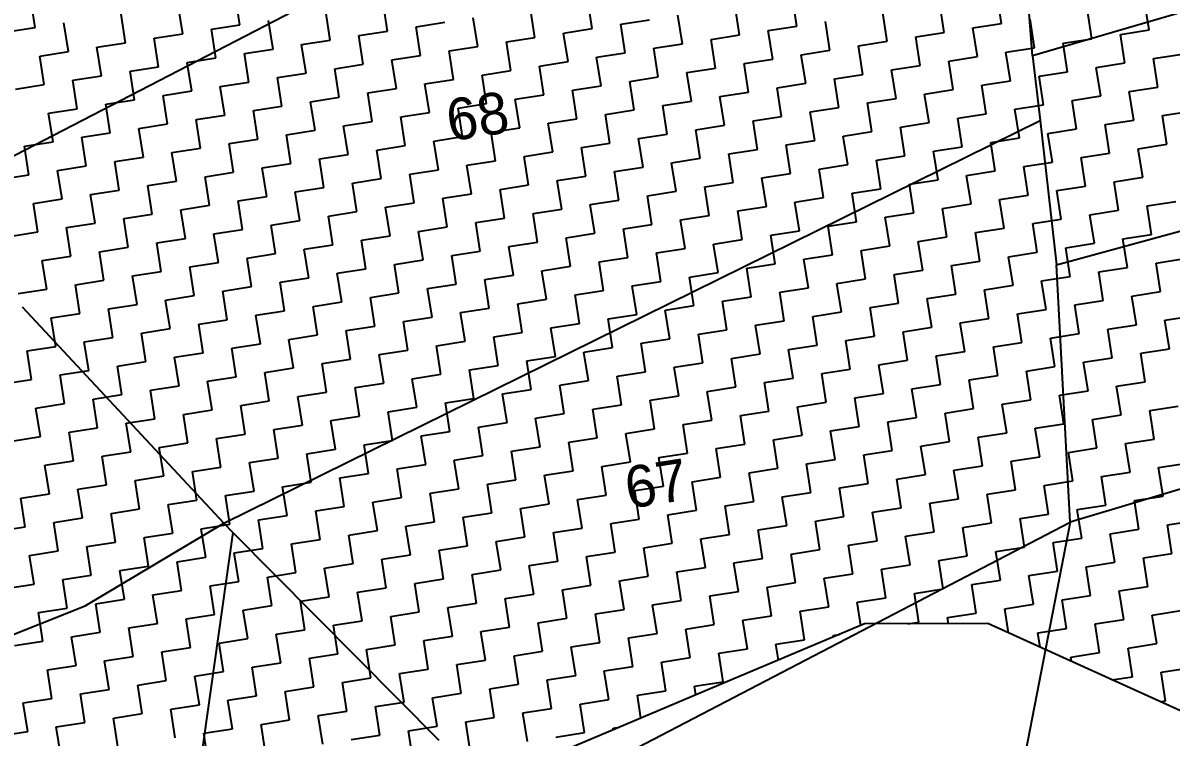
# Model space of a CAD drawing. Header units: metres. Extents: x 288492 to 290465, y 1999120 to 2001541.
# Drawn here: x 289137 to 289333.7, y 1999487.5 to 1999609.9 of the extents above; entities that cross this region are included whole.
import ezdxf
from ezdxf.enums import TextEntityAlignment as Align

# ---------------------------------------------------------------- set-up
doc = ezdxf.new("R2010")
doc.units = ezdxf.units.M
doc.header["$MEASUREMENT"] = 0
for name, color, linetype in [('POLY_HATCH', 12, 'Continuous'), ('POLY_PARCEL', 6, 'Continuous'), ('TEXT_PARCEL', 7, 'Continuous')]:
    doc.layers.add(name, color=color, linetype=linetype)
doc.styles.add('TEXT_MAP', font='KRDEV050.TTF')

# ---------------------------------------------------------------- blocks, each defined once
blk = doc.blocks.new('25')
at = {"layer": 'POLY_HATCH', "linetype": 'Continuous'}
for p, q in [((289132.52, 1999568.78), (289131.75, 1999573.83)), ((289168.68, 1999569.09), (289167.91, 1999574.15)), ((289230.89, 1999568.18), (289230.12, 1999573.24)), ((289267.05, 1999568.49), (289266.29, 1999573.55)), ((289303.21, 1999568.8), (289302.45, 1999573.86)), ((289148.45, 1999566.02), (289147.69, 1999571.08)), ((289158.57, 1999567.56), (289157.8, 1999572.61)), ((289184.62, 1999566.33), (289183.85, 1999571.39)), ((289194.73, 1999567.87), (289193.96, 1999572.92)), ((289220.78, 1999566.65), (289220.01, 1999571.7)), ((289256.94, 1999566.96), (289256.17, 1999572.01)), ((289293.1, 1999567.27), (289292.33, 1999572.33)), ((289319.15, 1999566.05), (289318.38, 1999571.1)), ((289329.26, 1999567.58), (289328.5, 1999572.64)), ((289138.34, 1999564.49), (289137.57, 1999569.54)), ((289163.62, 1999568.32), (289168.68, 1999569.09)), ((289174.5, 1999564.8), (289173.74, 1999569.86)), ((289199.79, 1999568.63), (289204.84, 1999569.4)), ((289210.67, 1999565.11), (289209.9, 1999570.17)), ((289235.95, 1999568.95), (289241, 1999569.71)), ((289246.83, 1999565.42), (289246.06, 1999570.48)), ((289272.88, 1999564.2), (289272.11, 1999569.26)), ((289282.99, 1999565.74), (289282.22, 1999570.79)), ((289309.04, 1999564.51), (289308.27, 1999569.57)), ((289127.46, 1999568.01), (289132.52, 1999568.78)), ((289153.51, 1999566.79), (289158.57, 1999567.56)), ((289164.39, 1999563.27), (289163.62, 1999568.32)), ((289189.67, 1999567.1), (289194.73, 1999567.87)), ((289190.44, 1999562.04), (289189.67, 1999567.1)), ((289200.55, 1999563.58), (289199.79, 1999568.63)), ((289225.83, 1999567.41), (289230.89, 1999568.18)), ((289226.6, 1999562.36), (289225.83, 1999567.41)), ((289236.71, 1999563.89), (289235.95, 1999568.95)), ((289262, 1999567.72), (289267.05, 1999568.49)), ((289262.76, 1999562.67), (289262, 1999567.72)), ((289288.05, 1999566.5), (289293.1, 1999567.27)), ((289298.16, 1999568.04), (289303.21, 1999568.8)), ((289298.92, 1999562.98), (289298.16, 1999568.04)), ((289324.21, 1999566.81), (289329.26, 1999567.58)), ((289143.4, 1999565.25), (289148.45, 1999566.02)), ((289144.16, 1999560.2), (289143.4, 1999565.25)), ((289154.28, 1999561.73), (289153.51, 1999566.79)), ((289179.56, 1999565.57), (289184.62, 1999566.33)), ((289180.33, 1999560.51), (289179.56, 1999565.57)), ((289205.61, 1999564.34), (289210.67, 1999565.11)), ((289215.72, 1999565.88), (289220.78, 1999566.65)), ((289216.49, 1999560.82), (289215.72, 1999565.88)), ((289241.77, 1999564.66), (289246.83, 1999565.42)), ((289251.88, 1999566.19), (289256.94, 1999566.96)), ((289252.65, 1999561.13), (289251.88, 1999566.19)), ((289277.93, 1999564.97), (289282.99, 1999565.74)), ((289288.81, 1999561.45), (289288.05, 1999566.5)), ((289314.09, 1999565.28), (289319.15, 1999566.05)), ((289314.86, 1999560.22), (289314.09, 1999565.28)), ((289324.97, 1999561.76), (289324.21, 1999566.81)), ((289133.29, 1999563.72), (289138.34, 1999564.49)), ((289134.05, 1999558.66), (289133.29, 1999563.72)), ((289159.33, 1999562.5), (289164.39, 1999563.27)), ((289169.45, 1999564.03), (289174.5, 1999564.8)), ((289170.21, 1999558.98), (289169.45, 1999564.03)), ((289195.5, 1999562.81), (289200.55, 1999563.58)), ((289206.38, 1999559.29), (289205.61, 1999564.34)), ((289231.66, 1999563.12), (289236.71, 1999563.89)), ((289232.42, 1999558.07), (289231.66, 1999563.12)), ((289242.54, 1999559.6), (289241.77, 1999564.66)), ((289267.82, 1999563.43), (289272.88, 1999564.2)), ((289268.59, 1999558.38), (289267.82, 1999563.43)), ((289278.7, 1999559.91), (289277.93, 1999564.97)), ((289293.87, 1999562.21), (289298.92, 1999562.98)), ((289303.98, 1999563.75), (289309.04, 1999564.51)), ((289304.75, 1999558.69), (289303.98, 1999563.75)), ((289330.03, 1999562.52), (289335.09, 1999563.29)), ((289149.22, 1999560.97), (289154.28, 1999561.73)), ((289149.99, 1999555.91), (289149.22, 1999560.97)), ((289160.1, 1999557.44), (289159.33, 1999562.5)), ((289185.38, 1999561.28), (289190.44, 1999562.04)), ((289186.15, 1999556.22), (289185.38, 1999561.28)), ((289196.26, 1999557.75), (289195.5, 1999562.81)), ((289221.54, 1999561.59), (289226.6, 1999562.36)), ((289222.31, 1999556.53), (289221.54, 1999561.59)), ((289247.59, 1999560.37), (289252.65, 1999561.13)), ((289257.71, 1999561.9), (289262.76, 1999562.67)), ((289258.47, 1999556.84), (289257.71, 1999561.9)), ((289283.76, 1999560.68), (289288.81, 1999561.45)), ((289294.64, 1999557.16), (289293.87, 1999562.21)), ((289319.92, 1999560.99), (289324.97, 1999561.76)), ((289320.68, 1999555.93), (289319.92, 1999560.99)), ((289330.8, 1999557.47), (289330.03, 1999562.52)), ((289139.11, 1999559.43), (289144.16, 1999560.2)), ((289139.88, 1999554.38), (289139.11, 1999559.43)), ((289165.16, 1999558.21), (289170.21, 1999558.98)), ((289175.27, 1999559.74), (289180.33, 1999560.51)), ((289176.04, 1999554.69), (289175.27, 1999559.74)), ((289201.32, 1999558.52), (289206.38, 1999559.29)), ((289211.43, 1999560.06), (289216.49, 1999560.82)), ((289212.2, 1999555), (289211.43, 1999560.06)), ((289237.48, 1999558.83), (289242.54, 1999559.6)), ((289248.36, 1999555.31), (289247.59, 1999560.37)), ((289273.64, 1999559.15), (289278.7, 1999559.91)), ((289274.41, 1999554.09), (289273.64, 1999559.15)), ((289284.52, 1999555.62), (289283.76, 1999560.68)), ((289309.8, 1999559.46), (289314.86, 1999560.22)), ((289310.57, 1999554.4), (289309.8, 1999559.46)), ((289129, 1999557.9), (289134.05, 1999558.66)), ((289155.04, 1999556.68), (289160.1, 1999557.44)), ((289165.92, 1999553.15), (289165.16, 1999558.21)), ((289191.21, 1999556.99), (289196.26, 1999557.75)), ((289191.97, 1999551.93), (289191.21, 1999556.99)), ((289202.09, 1999553.46), (289201.32, 1999558.52)), ((289227.37, 1999557.3), (289232.42, 1999558.07)), ((289228.14, 1999552.24), (289227.37, 1999557.3)), ((289238.25, 1999553.78), (289237.48, 1999558.83)), ((289263.53, 1999557.61), (289268.59, 1999558.38)), ((289264.3, 1999552.55), (289263.53, 1999557.61)), ((289289.58, 1999556.39), (289294.64, 1999557.16)), ((289299.69, 1999557.92), (289304.75, 1999558.69)), ((289300.46, 1999552.87), (289299.69, 1999557.92)), ((289325.74, 1999556.7), (289330.8, 1999557.47)), ((289144.93, 1999555.14), (289149.99, 1999555.91)), ((289145.7, 1999550.09), (289144.93, 1999555.14)), ((289155.81, 1999551.62), (289155.04, 1999556.68)), ((289181.09, 1999555.45), (289186.15, 1999556.22)), ((289181.86, 1999550.4), (289181.09, 1999555.45)), ((289207.14, 1999554.23), (289212.2, 1999555)), ((289217.26, 1999555.77), (289222.31, 1999556.53)), ((289218.02, 1999550.71), (289217.26, 1999555.77)), ((289243.3, 1999554.54), (289248.36, 1999555.31)), ((289253.42, 1999556.08), (289258.47, 1999556.84)), ((289254.18, 1999551.02), (289253.42, 1999556.08)), ((289279.47, 1999554.86), (289284.52, 1999555.62)), ((289280.23, 1999549.8), (289279.47, 1999554.86)), ((289290.35, 1999551.33), (289289.58, 1999556.39)), ((289315.63, 1999555.17), (289320.68, 1999555.93)), ((289316.39, 1999550.11), (289315.63, 1999555.17)), ((289326.51, 1999551.64), (289325.74, 1999556.7)), ((289134.82, 1999553.61), (289139.88, 1999554.38)), ((289135.59, 1999548.55), (289134.82, 1999553.61)), ((289160.87, 1999552.39), (289165.92, 1999553.15)), ((289170.98, 1999553.92), (289176.04, 1999554.69)), ((289171.75, 1999548.86), (289170.98, 1999553.92)), ((289197.03, 1999552.7), (289202.09, 1999553.46)), ((289207.91, 1999549.18), (289207.14, 1999554.23)), ((289233.19, 1999553.01), (289238.25, 1999553.78)), ((289233.96, 1999547.95), (289233.19, 1999553.01)), ((289244.07, 1999549.49), (289243.3, 1999554.54)), ((289269.35, 1999553.32), (289274.41, 1999554.09)), ((289270.12, 1999548.27), (289269.35, 1999553.32)), ((289295.4, 1999552.1), (289300.46, 1999552.87)), ((289305.51, 1999553.63), (289310.57, 1999554.4)), ((289306.28, 1999548.58), (289305.51, 1999553.63)), ((289331.56, 1999552.41), (289336.62, 1999553.18)), ((289150.76, 1999550.85), (289155.81, 1999551.62)), ((289151.52, 1999545.8), (289150.76, 1999550.85)), ((289161.63, 1999547.33), (289160.87, 1999552.39)), ((289186.92, 1999551.16), (289191.97, 1999551.93)), ((289187.68, 1999546.11), (289186.92, 1999551.16)), ((289197.8, 1999547.64), (289197.03, 1999552.7)), ((289223.08, 1999551.48), (289228.14, 1999552.24)), ((289223.85, 1999546.42), (289223.08, 1999551.48)), ((289249.13, 1999550.25), (289254.18, 1999551.02)), ((289259.24, 1999551.79), (289264.3, 1999552.55)), ((289260.01, 1999546.73), (289259.24, 1999551.79)), ((289285.29, 1999550.57), (289290.35, 1999551.33)), ((289296.17, 1999547.04), (289295.4, 1999552.1)), ((289321.45, 1999550.88), (289326.51, 1999551.64)), ((289322.22, 1999545.82), (289321.45, 1999550.88)), ((289332.33, 1999547.36), (289331.56, 1999552.41)), ((289140.64, 1999549.32), (289145.7, 1999550.09)), ((289141.41, 1999544.26), (289140.64, 1999549.32)), ((289166.69, 1999548.1), (289171.75, 1999548.86)), ((289176.8, 1999549.63), (289181.86, 1999550.4)), ((289177.57, 1999544.57), (289176.8, 1999549.63)), ((289202.85, 1999548.41), (289207.91, 1999549.18)), ((289212.97, 1999549.94), (289218.02, 1999550.71)), ((289213.73, 1999544.89), (289212.97, 1999549.94)), ((289239.01, 1999548.72), (289244.07, 1999549.49)), ((289249.89, 1999545.2), (289249.13, 1999550.25)), ((289275.18, 1999549.03), (289280.23, 1999549.8)), ((289275.94, 1999543.98), (289275.18, 1999549.03)), ((289286.06, 1999545.51), (289285.29, 1999550.57)), ((289311.34, 1999549.34), (289316.39, 1999550.11)), ((289312.11, 1999544.29), (289311.34, 1999549.34)), ((289130.53, 1999547.78), (289135.59, 1999548.55)), ((289131.3, 1999542.73), (289130.53, 1999547.78)), ((289156.58, 1999546.56), (289161.63, 1999547.33)), ((289167.46, 1999543.04), (289166.69, 1999548.1)), ((289192.74, 1999546.87), (289197.8, 1999547.64)), ((289193.51, 1999541.82), (289192.74, 1999546.87)), ((289203.62, 1999543.35), (289202.85, 1999548.41)), ((289228.9, 1999547.19), (289233.96, 1999547.95)), ((289229.67, 1999542.13), (289228.9, 1999547.19)), ((289239.78, 1999543.66), (289239.01, 1999548.72)), ((289254.95, 1999545.96), (289260.01, 1999546.73)), ((289265.06, 1999547.5), (289270.12, 1999548.27)), ((289265.83, 1999542.44), (289265.06, 1999547.5)), ((289291.11, 1999546.28), (289296.17, 1999547.04)), ((289301.23, 1999547.81), (289306.28, 1999548.58)), ((289301.99, 1999542.75), (289301.23, 1999547.81)), ((289327.27, 1999546.59), (289332.33, 1999547.36)), ((289146.47, 1999545.03), (289151.52, 1999545.8)), ((289147.23, 1999539.97), (289146.47, 1999545.03)), ((289157.35, 1999541.51), (289156.58, 1999546.56)), ((289182.63, 1999545.34), (289187.68, 1999546.11)), ((289183.39, 1999540.28), (289182.63, 1999545.34)), ((289208.68, 1999544.12), (289213.73, 1999544.89)), ((289218.79, 1999545.65), (289223.85, 1999546.42)), ((289219.56, 1999540.6), (289218.79, 1999545.65)), ((289244.84, 1999544.43), (289249.89, 1999545.2)), ((289255.72, 1999540.91), (289254.95, 1999545.96)), ((289281, 1999544.74), (289286.06, 1999545.51)), ((289281.77, 1999539.69), (289281, 1999544.74)), ((289291.88, 1999541.22), (289291.11, 1999546.28)), ((289317.16, 1999545.05), (289322.22, 1999545.82)), ((289317.93, 1999540), (289317.16, 1999545.05)), ((289328.04, 1999541.53), (289327.27, 1999546.59)), ((289126.24, 1999541.96), (289131.3, 1999542.73)), ((289136.35, 1999543.5), (289141.41, 1999544.26)), ((289137.12, 1999538.44), (289136.35, 1999543.5)), ((289162.4, 1999542.27), (289167.46, 1999543.04)), ((289172.51, 1999543.81), (289177.57, 1999544.57)), ((289173.28, 1999538.75), (289172.51, 1999543.81)), ((289198.56, 1999542.59), (289203.62, 1999543.35)), ((289209.44, 1999539.06), (289208.68, 1999544.12)), ((289234.73, 1999542.9), (289239.78, 1999543.66)), ((289235.49, 1999537.84), (289234.73, 1999542.9)), ((289245.6, 1999539.37), (289244.84, 1999544.43)), ((289270.89, 1999543.21), (289275.94, 1999543.98)), ((289271.65, 1999538.15), (289270.89, 1999543.21)), ((289296.94, 1999541.99), (289301.99, 1999542.75)), ((289307.05, 1999543.52), (289312.11, 1999544.29)), ((289307.82, 1999538.46), (289307.05, 1999543.52)), ((289152.29, 1999540.74), (289157.35, 1999541.51)), ((289153.06, 1999535.68), (289152.29, 1999540.74)), ((289163.17, 1999537.22), (289162.4, 1999542.27)), ((289188.45, 1999541.05), (289193.51, 1999541.82)), ((289189.22, 1999536), (289188.45, 1999541.05)), ((289199.33, 1999537.53), (289198.56, 1999542.59)), ((289224.61, 1999541.36), (289229.67, 1999542.13)), ((289225.38, 1999536.31), (289224.61, 1999541.36)), ((289250.66, 1999540.14), (289255.72, 1999540.91)), ((289260.77, 1999541.68), (289265.83, 1999542.44)), ((289261.54, 1999536.62), (289260.77, 1999541.68)), ((289286.82, 1999540.45), (289291.88, 1999541.22)), ((289297.7, 1999536.93), (289296.94, 1999541.99)), ((289322.98, 1999540.76), (289328.04, 1999541.53)), ((289323.75, 1999535.71), (289322.98, 1999540.76)), ((289142.18, 1999539.21), (289147.23, 1999539.97)), ((289142.94, 1999534.15), (289142.18, 1999539.21)), ((289168.22, 1999537.98), (289173.28, 1999538.75)), ((289178.34, 1999539.52), (289183.39, 1999540.28)), ((289179.1, 1999534.46), (289178.34, 1999539.52)), ((289204.39, 1999538.3), (289209.44, 1999539.06)), ((289214.5, 1999539.83), (289219.56, 1999540.6)), ((289215.27, 1999534.77), (289214.5, 1999539.83)), ((289240.55, 1999538.61), (289245.6, 1999539.37)), ((289251.43, 1999535.08), (289250.66, 1999540.14)), ((289276.71, 1999538.92), (289281.77, 1999539.69)), ((289277.48, 1999533.86), (289276.71, 1999538.92)), ((289287.59, 1999535.4), (289286.82, 1999540.45)), ((289312.87, 1999539.23), (289317.93, 1999540)), ((289313.64, 1999534.17), (289312.87, 1999539.23)), ((289132.06, 1999537.67), (289137.12, 1999538.44)), ((289132.83, 1999532.62), (289132.06, 1999537.67)), ((289158.11, 1999536.45), (289163.17, 1999537.22)), ((289168.99, 1999532.93), (289168.22, 1999537.98)), ((289194.27, 1999536.76), (289199.33, 1999537.53)), ((289195.04, 1999531.71), (289194.27, 1999536.76)), ((289205.15, 1999533.24), (289204.39, 1999538.3)), ((289230.44, 1999537.07), (289235.49, 1999537.84)), ((289231.2, 1999532.02), (289230.44, 1999537.07)), ((289241.32, 1999533.55), (289240.55, 1999538.61)), ((289256.48, 1999535.85), (289261.54, 1999536.62)), ((289266.6, 1999537.39), (289271.65, 1999538.15)), ((289267.36, 1999532.33), (289266.6, 1999537.39)), ((289292.65, 1999536.16), (289297.7, 1999536.93)), ((289302.76, 1999537.7), (289307.82, 1999538.46)), ((289303.53, 1999532.64), (289302.76, 1999537.7)), ((289328.81, 1999536.48), (289333.86, 1999537.24)), ((289148, 1999534.92), (289153.06, 1999535.68)), ((289148.77, 1999529.86), (289148, 1999534.92)), ((289158.88, 1999531.39), (289158.11, 1999536.45)), ((289184.16, 1999535.23), (289189.22, 1999536)), ((289184.93, 1999530.17), (289184.16, 1999535.23)), ((289210.21, 1999534.01), (289215.27, 1999534.77)), ((289220.32, 1999535.54), (289225.38, 1999536.31)), ((289221.09, 1999530.48), (289220.32, 1999535.54)), ((289246.37, 1999534.32), (289251.43, 1999535.08)), ((289257.25, 1999530.8), (289256.48, 1999535.85)), ((289282.53, 1999534.63), (289287.59, 1999535.4)), ((289283.3, 1999529.57), (289282.53, 1999534.63)), ((289293.41, 1999531.11), (289292.65, 1999536.16)), ((289318.7, 1999534.94), (289323.75, 1999535.71)), ((289319.46, 1999529.89), (289318.7, 1999534.94)), ((289329.58, 1999531.42), (289328.81, 1999536.48)), ((289127.77, 1999531.85), (289132.83, 1999532.62)), ((289137.89, 1999533.38), (289142.94, 1999534.15)), ((289138.65, 1999528.33), (289137.89, 1999533.38)), ((289163.94, 1999532.16), (289168.99, 1999532.93)), ((289174.05, 1999533.69), (289179.1, 1999534.46)), ((289174.82, 1999528.64), (289174.05, 1999533.69)), ((289200.1, 1999532.47), (289205.15, 1999533.24)), ((289210.98, 1999528.95), (289210.21, 1999534.01)), ((289236.26, 1999532.78), (289241.32, 1999533.55)), ((289237.03, 1999527.73), (289236.26, 1999532.78)), ((289247.14, 1999529.26), (289246.37, 1999534.32)), ((289272.42, 1999533.1), (289277.48, 1999533.86)), ((289273.19, 1999528.04), (289272.42, 1999533.1)), ((289298.47, 1999531.87), (289303.53, 1999532.64)), ((289308.58, 1999533.41), (289313.64, 1999534.17)), ((289309.35, 1999528.35), (289308.58, 1999533.41)), ((289153.82, 1999530.63), (289158.88, 1999531.39)), ((289154.59, 1999525.57), (289153.82, 1999530.63)), ((289164.7, 1999527.1), (289163.94, 1999532.16)), ((289189.98, 1999530.94), (289195.04, 1999531.71)), ((289190.75, 1999525.88), (289189.98, 1999530.94)), ((289200.86, 1999527.42), (289200.1, 1999532.47)), ((289226.15, 1999531.25), (289231.2, 1999532.02)), ((289226.91, 1999526.19), (289226.15, 1999531.25)), ((289252.2, 1999530.03), (289257.25, 1999530.8)), ((289262.31, 1999531.56), (289267.36, 1999532.33)), ((289263.07, 1999526.51), (289262.31, 1999531.56)), ((289288.36, 1999530.34), (289293.41, 1999531.11)), ((289299.24, 1999526.82), (289298.47, 1999531.87)), ((289324.52, 1999530.65), (289329.58, 1999531.42)), ((289325.29, 1999525.6), (289324.52, 1999530.65)), ((289143.71, 1999529.09), (289148.77, 1999529.86)), ((289144.48, 1999524.04), (289143.71, 1999529.09)), ((289169.76, 1999527.87), (289174.82, 1999528.64)), ((289179.87, 1999529.4), (289184.93, 1999530.17)), ((289180.64, 1999524.35), (289179.87, 1999529.4)), ((289205.92, 1999528.18), (289210.98, 1999528.95)), ((289216.03, 1999529.72), (289221.09, 1999530.48)), ((289216.8, 1999524.66), (289216.03, 1999529.72)), ((289242.08, 1999528.49), (289247.14, 1999529.26)), ((289242.85, 1999523.44), (289242.08, 1999528.49)), ((289252.96, 1999524.97), (289252.2, 1999530.03)), ((289278.24, 1999528.81), (289283.3, 1999529.57)), ((289279.01, 1999523.75), (289278.24, 1999528.81)), ((289289.12, 1999525.28), (289288.36, 1999530.34)), ((289314.41, 1999529.12), (289319.46, 1999529.89)), ((289315.17, 1999524.06), (289314.41, 1999529.12)), ((289133.6, 1999527.56), (289138.65, 1999528.33)), ((289134.36, 1999522.5), (289133.6, 1999527.56)), ((289159.65, 1999526.34), (289164.7, 1999527.1)), ((289170.53, 1999522.81), (289169.76, 1999527.87)), ((289195.81, 1999526.65), (289200.86, 1999527.42)), ((289196.57, 1999521.59), (289195.81, 1999526.65)), ((289206.69, 1999523.13), (289205.92, 1999528.18)), ((289231.97, 1999526.96), (289237.03, 1999527.73)), ((289232.74, 1999521.9), (289231.97, 1999526.96)), ((289258.02, 1999525.74), (289263.07, 1999526.51)), ((289268.13, 1999527.27), (289273.19, 1999528.04)), ((289268.9, 1999522.22), (289268.13, 1999527.27)), ((289294.18, 1999526.05), (289299.24, 1999526.82)), ((289304.29, 1999527.58), (289309.35, 1999528.35)), ((289305.06, 1999522.53), (289304.29, 1999527.58)), ((289330.34, 1999526.36), (289335.4, 1999527.13)), ((289149.53, 1999524.8), (289154.59, 1999525.57)), ((289150.3, 1999519.75), (289149.53, 1999524.8)), ((289160.41, 1999521.28), (289159.65, 1999526.34)), ((289185.69, 1999525.12), (289190.75, 1999525.88)), ((289186.46, 1999520.06), (289185.69, 1999525.12)), ((289211.74, 1999523.89), (289216.8, 1999524.66)), ((289221.86, 1999525.43), (289226.91, 1999526.19)), ((289222.62, 1999520.37), (289221.86, 1999525.43)), ((289247.91, 1999524.21), (289252.96, 1999524.97)), ((289258.79, 1999520.68), (289258.02, 1999525.74)), ((289284.07, 1999524.52), (289289.12, 1999525.28)), ((289284.83, 1999519.46), (289284.07, 1999524.52)), ((289294.95, 1999520.99), (289294.18, 1999526.05)), ((289320.23, 1999524.83), (289325.29, 1999525.6)), ((289321, 1999519.77), (289320.23, 1999524.83)), ((289331.11, 1999521.31), (289330.34, 1999526.36)), ((289129.31, 1999521.74), (289134.36, 1999522.5)), ((289139.42, 1999523.27), (289144.48, 1999524.04)), ((289140.19, 1999518.21), (289139.42, 1999523.27)), ((289165.47, 1999522.05), (289170.53, 1999522.81)), ((289175.58, 1999523.58), (289180.64, 1999524.35)), ((289176.35, 1999518.53), (289175.58, 1999523.58)), ((289201.63, 1999522.36), (289206.69, 1999523.13)), ((289212.51, 1999518.84), (289211.74, 1999523.89)), ((289237.79, 1999522.67), (289242.85, 1999523.44)), ((289238.56, 1999517.61), (289237.79, 1999522.67)), ((289248.67, 1999519.15), (289247.91, 1999524.21)), ((289273.95, 1999522.98), (289279.01, 1999523.75)), ((289274.72, 1999517.93), (289273.95, 1999522.98)), ((289300, 1999521.76), (289305.06, 1999522.53)), ((289310.12, 1999523.3), (289315.17, 1999524.06)), ((289310.88, 1999518.24), (289310.12, 1999523.3)), ((289155.36, 1999520.51), (289160.41, 1999521.28)), ((289156.12, 1999515.46), (289155.36, 1999520.51)), ((289166.24, 1999516.99), (289165.47, 1999522.05)), ((289191.52, 1999520.83), (289196.57, 1999521.59)), ((289192.29, 1999515.77), (289191.52, 1999520.83)), ((289202.4, 1999517.3), (289201.63, 1999522.36)), ((289217.57, 1999519.6), (289222.62, 1999520.37)), ((289227.68, 1999521.14), (289232.74, 1999521.9)), ((289228.45, 1999516.08), (289227.68, 1999521.14)), ((289253.73, 1999519.92), (289258.79, 1999520.68)), ((289263.84, 1999521.45), (289268.9, 1999522.22)), ((289264.61, 1999516.39), (289263.84, 1999521.45)), ((289289.89, 1999520.23), (289294.95, 1999520.99)), ((289300.77, 1999516.7), (289300, 1999521.76)), ((289326.05, 1999520.54), (289331.11, 1999521.31)), ((289326.82, 1999515.48), (289326.05, 1999520.54)), ((289145.24, 1999518.98), (289150.3, 1999519.75)), ((289146.01, 1999513.92), (289145.24, 1999518.98)), ((289171.29, 1999517.76), (289176.35, 1999518.53)), ((289181.41, 1999519.29), (289186.46, 1999520.06)), ((289182.17, 1999514.24), (289181.41, 1999519.29)), ((289207.45, 1999518.07), (289212.51, 1999518.84)), ((289218.33, 1999514.55), (289217.57, 1999519.6)), ((289243.62, 1999518.38), (289248.67, 1999519.15)), ((289244.38, 1999513.33), (289243.62, 1999518.38)), ((289254.5, 1999514.86), (289253.73, 1999519.92)), ((289279.78, 1999518.69), (289284.83, 1999519.46)), ((289280.54, 1999513.64), (289279.78, 1999518.69)), ((289290.66, 1999515.17), (289289.89, 1999520.23)), ((289315.94, 1999519.01), (289321, 1999519.77)), ((289316.71, 1999513.95), (289315.94, 1999519.01)), ((289135.13, 1999517.45), (289140.19, 1999518.21)), ((289135.9, 1999512.39), (289135.13, 1999517.45)), ((289161.18, 1999516.22), (289166.24, 1999516.99)), ((289172.06, 1999512.7), (289171.29, 1999517.76)), ((289197.34, 1999516.54), (289202.4, 1999517.3)), ((289198.11, 1999511.48), (289197.34, 1999516.54)), ((289208.22, 1999513.01), (289207.45, 1999518.07)), ((289233.5, 1999516.85), (289238.56, 1999517.61)), ((289234.27, 1999511.79), (289233.5, 1999516.85)), ((289259.55, 1999515.63), (289264.61, 1999516.39)), ((289269.67, 1999517.16), (289274.72, 1999517.93)), ((289270.43, 1999512.1), (289269.67, 1999517.16)), ((289295.71, 1999515.94), (289300.77, 1999516.7)), ((289305.83, 1999517.47), (289310.88, 1999518.24)), ((289306.59, 1999512.42), (289305.83, 1999517.47)), ((289331.88, 1999516.25), (289336.93, 1999517.02)), ((289151.07, 1999514.69), (289156.12, 1999515.46)), ((289151.83, 1999509.63), (289151.07, 1999514.69)), ((289161.95, 1999511.17), (289161.18, 1999516.22)), ((289187.23, 1999515), (289192.29, 1999515.77)), ((289188, 1999509.95), (289187.23, 1999515)), ((289213.28, 1999513.78), (289218.33, 1999514.55)), ((289223.39, 1999515.31), (289228.45, 1999516.08)), ((289224.16, 1999510.26), (289223.39, 1999515.31)), ((289249.44, 1999514.09), (289254.5, 1999514.86)), ((289260.32, 1999510.57), (289259.55, 1999515.63)), ((289285.6, 1999514.4), (289290.66, 1999515.17)), ((289286.37, 1999509.35), (289285.6, 1999514.4)), ((289296.48, 1999510.88), (289295.71, 1999515.94)), ((289321.76, 1999514.72), (289326.82, 1999515.48)), ((289322.53, 1999509.66), (289321.76, 1999514.72)), ((289332.64, 1999511.19), (289331.88, 1999516.25)), ((289130.84, 1999511.62), (289135.9, 1999512.39)), ((289140.95, 1999513.16), (289146.01, 1999513.92)), ((289141.72, 1999508.1), (289140.95, 1999513.16)), ((289167, 1999511.93), (289172.06, 1999512.7)), ((289177.12, 1999513.47), (289182.17, 1999514.24)), ((289177.88, 1999508.41), (289177.12, 1999513.47)), ((289203.16, 1999512.25), (289208.22, 1999513.01)), ((289214.04, 1999508.72), (289213.28, 1999513.78)), ((289239.33, 1999512.56), (289244.38, 1999513.33)), ((289240.09, 1999507.5), (289239.33, 1999512.56)), ((289250.21, 1999509.04), (289249.44, 1999514.09)), ((289275.49, 1999512.87), (289280.54, 1999513.64)), ((289276.26, 1999507.81), (289275.49, 1999512.87)), ((289301.54, 1999511.65), (289306.59, 1999512.42)), ((289311.65, 1999513.18), (289316.71, 1999513.95)), ((289312.42, 1999508.13), (289311.65, 1999513.18)), ((289131.61, 1999506.57), (289130.84, 1999511.62)), ((289156.89, 1999510.4), (289161.95, 1999511.17)), ((289157.66, 1999505.34), (289156.89, 1999510.4)), ((289167.77, 1999506.88), (289167, 1999511.93)), ((289193.05, 1999510.71), (289198.11, 1999511.48)), ((289193.82, 1999505.66), (289193.05, 1999510.71)), ((289203.93, 1999507.19), (289203.16, 1999512.25)), ((289219.1, 1999509.49), (289224.16, 1999510.26)), ((289229.21, 1999511.02), (289234.27, 1999511.79)), ((289229.98, 1999505.97), (289229.21, 1999511.02)), ((289255.26, 1999509.8), (289260.32, 1999510.57)), ((289265.38, 1999511.34), (289270.43, 1999512.1)), ((289266.14, 1999506.28), (289265.38, 1999511.34)), ((289291.42, 1999510.11), (289296.48, 1999510.88)), ((289302.3, 1999506.59), (289301.54, 1999511.65)), ((289327.59, 1999510.43), (289332.64, 1999511.19)), ((289328.35, 1999505.37), (289327.59, 1999510.43)), ((289146.78, 1999508.87), (289151.83, 1999509.63)), ((289147.54, 1999503.81), (289146.78, 1999508.87)), ((289172.83, 1999507.65), (289177.88, 1999508.41)), ((289182.94, 1999509.18), (289188, 1999509.95)), ((289183.71, 1999504.12), (289182.94, 1999509.18)), ((289208.99, 1999507.96), (289214.04, 1999508.72)), ((289219.87, 1999504.43), (289219.1, 1999509.49)), ((289245.15, 1999508.27), (289250.21, 1999509.04)), ((289245.92, 1999503.21), (289245.15, 1999508.27)), ((289256.03, 1999504.75), (289255.26, 1999509.8)), ((289281.31, 1999508.58), (289286.37, 1999509.35)), ((289282.08, 1999503.52), (289281.31, 1999508.58)), ((289292.19, 1999505.06), (289291.42, 1999510.11)), ((289317.47, 1999508.89), (289322.53, 1999509.66)), ((289318.24, 1999503.84), (289317.47, 1999508.89)), ((289126.55, 1999505.8), (289131.61, 1999506.57)), ((289136.66, 1999507.33), (289141.72, 1999508.1)), ((289137.43, 1999502.28), (289136.66, 1999507.33)), ((289162.71, 1999506.11), (289167.77, 1999506.88)), ((289173.59, 1999502.59), (289172.83, 1999507.65)), ((289198.88, 1999506.42), (289203.93, 1999507.19)), ((289199.64, 1999501.37), (289198.88, 1999506.42)), ((289209.75, 1999502.9), (289208.99, 1999507.96)), ((289235.04, 1999506.74), (289240.09, 1999507.5)), ((289235.8, 1999501.68), (289235.04, 1999506.74)), ((289261.09, 1999505.51), (289266.14, 1999506.28)), ((289271.2, 1999507.05), (289276.26, 1999507.81)), ((289271.97, 1999501.99), (289271.2, 1999507.05)), ((289297.25, 1999505.83), (289302.3, 1999506.59)), ((289307.36, 1999507.36), (289312.42, 1999508.13)), ((289308.13, 1999502.3), (289307.36, 1999507.36)), ((289152.6, 1999504.58), (289157.66, 1999505.34)), ((289153.37, 1999499.52), (289152.6, 1999504.58)), ((289163.48, 1999501.06), (289162.71, 1999506.11)), ((289188.76, 1999504.89), (289193.82, 1999505.66)), ((289189.53, 1999499.83), (289188.76, 1999504.89)), ((289214.81, 1999503.67), (289219.87, 1999504.43)), ((289224.92, 1999505.2), (289229.98, 1999505.97)), ((289225.69, 1999500.15), (289224.92, 1999505.2)), ((289250.97, 1999503.98), (289256.03, 1999504.75)), ((289261.85, 1999500.46), (289261.09, 1999505.51)), ((289287.13, 1999504.29), (289292.19, 1999505.06)), ((289287.9, 1999499.23), (289287.13, 1999504.29)), ((289298.01, 1999500.77), (289297.25, 1999505.83)), ((289323.3, 1999504.6), (289328.35, 1999505.37)), ((289324.06, 1999499.55), (289323.3, 1999504.6)), ((289132.37, 1999501.51), (289137.43, 1999502.28)), ((289142.49, 1999503.04), (289147.54, 1999503.81)), ((289143.25, 1999497.99), (289142.49, 1999503.04)), ((289168.54, 1999501.82), (289173.59, 1999502.59)), ((289178.65, 1999503.36), (289183.71, 1999504.12)), ((289179.42, 1999498.3), (289178.65, 1999503.36)), ((289204.7, 1999502.13), (289209.75, 1999502.9)), ((289205.47, 1999497.08), (289204.7, 1999502.13)), ((289215.58, 1999498.61), (289214.81, 1999503.67)), ((289240.86, 1999502.45), (289245.92, 1999503.21)), ((289241.63, 1999497.39), (289240.86, 1999502.45)), ((289251.74, 1999498.92), (289250.97, 1999503.98)), ((289277.02, 1999502.76), (289282.08, 1999503.52)), ((289277.79, 1999497.7), (289277.02, 1999502.76)), ((289303.07, 1999501.54), (289308.13, 1999502.3)), ((289313.18, 1999503.07), (289318.24, 1999503.84)), ((289313.95, 1999498.01), (289313.18, 1999503.07)), ((289133.14, 1999496.45), (289132.37, 1999501.51)), ((289158.42, 1999500.29), (289163.48, 1999501.06)), ((289159.19, 1999495.23), (289158.42, 1999500.29)), ((289169.3, 1999496.77), (289168.54, 1999501.82)), ((289194.59, 1999500.6), (289199.64, 1999501.37)), ((289195.35, 1999495.54), (289194.59, 1999500.6)), ((289220.63, 1999499.38), (289225.69, 1999500.15)), ((289230.75, 1999500.91), (289235.8, 1999501.68)), ((289231.51, 1999495.86), (289230.75, 1999500.91)), ((289256.8, 1999499.69), (289261.85, 1999500.46)), ((289266.91, 1999501.22), (289271.97, 1999501.99)), ((289267.68, 1999496.17), (289266.91, 1999501.22)), ((289292.96, 1999500), (289298.01, 1999500.77)), ((289303.84, 1999496.48), (289303.07, 1999501.54)), ((289329.12, 1999500.31), (289334.18, 1999501.08)), ((289329.89, 1999495.26), (289329.12, 1999500.31)), ((289148.31, 1999498.75), (289153.37, 1999499.52)), ((289149.08, 1999493.7), (289148.31, 1999498.75)), ((289174.36, 1999497.53), (289179.42, 1999498.3)), ((289184.47, 1999499.07), (289189.53, 1999499.83)), ((289185.24, 1999494.01), (289184.47, 1999499.07)), ((289210.52, 1999497.84), (289215.58, 1999498.61)), ((289221.4, 1999494.32), (289220.63, 1999499.38)), ((289246.68, 1999498.16), (289251.74, 1999498.92)), ((289247.45, 1999493.1), (289246.68, 1999498.16)), ((289257.56, 1999494.63), (289256.8, 1999499.69)), ((289282.85, 1999498.47), (289287.9, 1999499.23)), ((289283.61, 1999493.41), (289282.85, 1999498.47)), ((289293.73, 1999494.95), (289292.96, 1999500)), ((289319.01, 1999498.78), (289324.06, 1999499.55)), ((289319.77, 1999493.72), (289319.01, 1999498.78)), ((289128.09, 1999495.69), (289133.14, 1999496.45)), ((289138.2, 1999497.22), (289143.25, 1999497.99)), ((289138.97, 1999492.16), (289138.2, 1999497.22)), ((289164.25, 1999496), (289169.3, 1999496.77)), ((289175.13, 1999492.48), (289174.36, 1999497.53)), ((289200.41, 1999496.31), (289205.47, 1999497.08)), ((289201.18, 1999491.25), (289200.41, 1999496.31)), ((289211.29, 1999492.79), (289210.52, 1999497.84)), ((289236.57, 1999496.62), (289241.63, 1999497.39)), ((289237.34, 1999491.57), (289236.57, 1999496.62)), ((289262.62, 1999495.4), (289267.68, 1999496.17)), ((289272.73, 1999496.93), (289277.79, 1999497.7)), ((289273.5, 1999491.88), (289272.73, 1999496.93)), ((289298.78, 1999495.71), (289303.84, 1999496.48)), ((289308.89, 1999497.25), (289313.95, 1999498.01)), ((289309.66, 1999492.19), (289308.89, 1999497.25)), ((289154.13, 1999494.47), (289159.19, 1999495.23)), ((289154.9, 1999489.41), (289154.13, 1999494.47)), ((289165.01, 1999490.94), (289164.25, 1999496)), ((289180.18, 1999493.24), (289185.24, 1999494.01)), ((289190.3, 1999494.78), (289195.35, 1999495.54)), ((289191.06, 1999489.72), (289190.3, 1999494.78)), ((289216.35, 1999493.55), (289221.4, 1999494.32)), ((289226.46, 1999495.09), (289231.51, 1999495.86)), ((289227.22, 1999490.03), (289226.46, 1999495.09)), ((289252.51, 1999493.87), (289257.56, 1999494.63)), ((289263.39, 1999490.34), (289262.62, 1999495.4)), ((289288.67, 1999494.18), (289293.73, 1999494.95)), ((289289.44, 1999489.12), (289288.67, 1999494.18)), ((289299.55, 1999490.66), (289298.78, 1999495.71)), ((289324.83, 1999494.49), (289329.89, 1999495.26)), ((289325.6, 1999489.43), (289324.83, 1999494.49)), ((289133.91, 1999491.4), (289138.97, 1999492.16)), ((289144.02, 1999492.93), (289149.08, 1999493.7)), ((289144.79, 1999487.87), (289144.02, 1999492.93)), ((289170.07, 1999491.71), (289175.13, 1999492.48)), ((289180.95, 1999488.19), (289180.18, 1999493.24)), ((289206.23, 1999492.02), (289211.29, 1999492.79)), ((289207, 1999486.96), (289206.23, 1999492.02)), ((289217.11, 1999488.5), (289216.35, 1999493.55)), ((289242.39, 1999492.33), (289247.45, 1999493.1)), ((289243.16, 1999487.28), (289242.39, 1999492.33)), ((289253.27, 1999488.81), (289252.51, 1999493.87)), ((289278.56, 1999492.64), (289283.61, 1999493.41)), ((289279.32, 1999487.59), (289278.56, 1999492.64)), ((289304.6, 1999491.42), (289309.66, 1999492.19)), ((289314.72, 1999492.96), (289319.77, 1999493.72)), ((289315.48, 1999487.9), (289314.72, 1999492.96)), ((289134.68, 1999486.34), (289133.91, 1999491.4)), ((289159.96, 1999490.18), (289165.01, 1999490.94)), ((289160.72, 1999485.12), (289159.96, 1999490.18)), ((289170.84, 1999486.65), (289170.07, 1999491.71)), ((289196.12, 1999490.49), (289201.18, 1999491.25)), ((289196.89, 1999485.43), (289196.12, 1999490.49)), ((289222.17, 1999489.27), (289227.22, 1999490.03)), ((289232.28, 1999490.8), (289237.34, 1999491.57)), ((289233.05, 1999485.74), (289232.28, 1999490.8)), ((289258.33, 1999489.58), (289263.39, 1999490.34)), ((289268.44, 1999491.11), (289273.5, 1999491.88)), ((289269.21, 1999486.05), (289268.44, 1999491.11)), ((289294.49, 1999489.89), (289299.55, 1999490.66)), ((289305.37, 1999486.37), (289304.6, 1999491.42)), ((289330.65, 1999490.2), (289335.71, 1999490.97)), ((289331.42, 1999485.14), (289330.65, 1999490.2)), ((289149.84, 1999488.64), (289154.9, 1999489.41)), ((289150.61, 1999483.59), (289149.84, 1999488.64)), ((289175.89, 1999487.42), (289180.95, 1999488.19)), ((289186.01, 1999488.95), (289191.06, 1999489.72)), ((289186.77, 1999483.9), (289186.01, 1999488.95)), ((289212.06, 1999487.73), (289217.11, 1999488.5)), ((289222.94, 1999484.21), (289222.17, 1999489.27)), ((289248.22, 1999488.04), (289253.27, 1999488.81)), ((289248.98, 1999482.99), (289248.22, 1999488.04)), ((289259.1, 1999484.52), (289258.33, 1999489.58)), ((289284.38, 1999488.36), (289289.44, 1999489.12)), ((289285.15, 1999483.3), (289284.38, 1999488.36)), ((289295.26, 1999484.83), (289294.49, 1999489.89)), ((289320.54, 1999488.67), (289325.6, 1999489.43)), ((289321.31, 1999483.61), (289320.54, 1999488.67)), ((289129.62, 1999485.57), (289134.68, 1999486.34)), ((289139.73, 1999487.11), (289144.79, 1999487.87)), ((289140.5, 1999482.05), (289139.73, 1999487.11)), ((289165.78, 1999485.89), (289170.84, 1999486.65)), ((289166.55, 1999480.83), (289165.78, 1999485.89)), ((289176.66, 1999482.36), (289175.89, 1999487.42)), ((289201.94, 1999486.2), (289207, 1999486.96)), ((289202.71, 1999481.14), (289201.94, 1999486.2)), ((289212.82, 1999482.68), (289212.06, 1999487.73)), ((289238.1, 1999486.51), (289243.16, 1999487.28)), ((289238.87, 1999481.45), (289238.1, 1999486.51)), ((289264.15, 1999485.29), (289269.21, 1999486.05)), ((289274.27, 1999486.82), (289279.32, 1999487.59)), ((289275.03, 1999481.77), (289274.27, 1999486.82)), ((289300.32, 1999485.6), (289305.37, 1999486.37)), ((289310.43, 1999487.13), (289315.48, 1999487.9)), ((289311.2, 1999482.08), (289310.43, 1999487.13)), ((289130.39, 1999480.52), (289129.62, 1999485.57)), ((289155.67, 1999484.35), (289160.72, 1999485.12)), ((289156.44, 1999479.3), (289155.67, 1999484.35)), ((289181.72, 1999483.13), (289186.77, 1999483.9)), ((289191.83, 1999484.66), (289196.89, 1999485.43)), ((289192.6, 1999479.61), (289191.83, 1999484.66)), ((289217.88, 1999483.44), (289222.94, 1999484.21)), ((289227.99, 1999484.98), (289233.05, 1999485.74)), ((289228.76, 1999479.92), (289227.99, 1999484.98)), ((289254.04, 1999483.75), (289259.1, 1999484.52)), ((289264.92, 1999480.23), (289264.15, 1999485.29)), ((289290.2, 1999484.07), (289295.26, 1999484.83)), ((289290.97, 1999479.01), (289290.2, 1999484.07)), ((289301.08, 1999480.54), (289300.32, 1999485.6)), ((289326.36, 1999484.38), (289331.42, 1999485.14)), ((289327.13, 1999479.32), (289326.36, 1999484.38)), ((289135.44, 1999481.28), (289140.5, 1999482.05)), ((289145.56, 1999482.82), (289150.61, 1999483.59)), ((289146.32, 1999477.76), (289145.56, 1999482.82)), ((289171.6, 1999481.6), (289176.66, 1999482.36)), ((289182.48, 1999478.07), (289181.72, 1999483.13)), ((289207.77, 1999481.91), (289212.82, 1999482.68)), ((289208.53, 1999476.85), (289207.77, 1999481.91)), ((289218.65, 1999478.39), (289217.88, 1999483.44)), ((289243.93, 1999482.22), (289248.98, 1999482.99)), ((289244.69, 1999477.16), (289243.93, 1999482.22)), ((289254.81, 1999478.7), (289254.04, 1999483.75)), ((289280.09, 1999482.53), (289285.15, 1999483.3)), ((289280.86, 1999477.48), (289280.09, 1999482.53)), ((289306.14, 1999481.31), (289311.2, 1999482.08)), ((289316.25, 1999482.84), (289321.31, 1999483.61)), ((289317.02, 1999477.79), (289316.25, 1999482.84)), ((289125.33, 1999479.75), (289130.39, 1999480.52)), ((289136.21, 1999476.23), (289135.44, 1999481.28)), ((289161.49, 1999480.06), (289166.55, 1999480.83)), ((289162.26, 1999475.01), (289161.49, 1999480.06)), ((289172.37, 1999476.54), (289171.6, 1999481.6)), ((289197.65, 1999480.37), (289202.71, 1999481.14)), ((289198.42, 1999475.32), (289197.65, 1999480.37)), ((289223.7, 1999479.15), (289228.76, 1999479.92)), ((289233.82, 1999480.69), (289238.87, 1999481.45)), ((289234.58, 1999475.63), (289233.82, 1999480.69)), ((289259.86, 1999479.46), (289264.92, 1999480.23)), ((289269.98, 1999481), (289275.03, 1999481.77)), ((289270.74, 1999475.94), (289269.98, 1999481)), ((289296.03, 1999479.78), (289301.08, 1999480.54)), ((289306.91, 1999476.25), (289306.14, 1999481.31)), ((289332.19, 1999480.09), (289337.24, 1999480.85)), ((289332.95, 1999475.03), (289332.19, 1999480.09)), ((289151.38, 1999478.53), (289156.44, 1999479.3)), ((289152.15, 1999473.47), (289151.38, 1999478.53)), ((289177.43, 1999477.31), (289182.48, 1999478.07)), ((289187.54, 1999478.84), (289192.6, 1999479.61)), ((289188.31, 1999473.78), (289187.54, 1999478.84)), ((289213.59, 1999477.62), (289218.65, 1999478.39)), ((289224.47, 1999474.1), (289223.7, 1999479.15)), ((289249.75, 1999477.93), (289254.81, 1999478.7)), ((289250.52, 1999472.87), (289249.75, 1999477.93)), ((289260.63, 1999474.41), (289259.86, 1999479.46)), ((289285.91, 1999478.24), (289290.97, 1999479.01)), ((289286.68, 1999473.19), (289285.91, 1999478.24)), ((289296.79, 1999474.72), (289296.03, 1999479.78)), ((289311.96, 1999477.02), (289317.02, 1999477.79)), ((289322.07, 1999478.55), (289327.13, 1999479.32)), ((289322.84, 1999473.5), (289322.07, 1999478.55)), ((289131.15, 1999475.46), (289136.21, 1999476.23)), ((289141.27, 1999477), (289146.32, 1999477.76)), ((289142.03, 1999471.94), (289141.27, 1999477)), ((289167.31, 1999475.77), (289172.37, 1999476.54)), ((289168.08, 1999470.72), (289167.31, 1999475.77)), ((289178.19, 1999472.25), (289177.43, 1999477.31)), ((289203.48, 1999476.08), (289208.53, 1999476.85)), ((289204.24, 1999471.03), (289203.48, 1999476.08)), ((289214.36, 1999472.56), (289213.59, 1999477.62)), ((289239.64, 1999476.4), (289244.69, 1999477.16)), ((289240.41, 1999471.34), (289239.64, 1999476.4)), ((289265.69, 1999475.17), (289270.74, 1999475.94)), ((289275.8, 1999476.71), (289280.86, 1999477.48)), ((289276.57, 1999471.65), (289275.8, 1999476.71)), ((289301.85, 1999475.49), (289306.91, 1999476.25)), ((289312.73, 1999471.96), (289311.96, 1999477.02)), ((289131.92, 1999470.4), (289131.15, 1999475.46)), ((289157.2, 1999474.24), (289162.26, 1999475.01)), ((289157.97, 1999469.18), (289157.2, 1999474.24)), ((289183.25, 1999473.02), (289188.31, 1999473.78)), ((289193.36, 1999474.55), (289198.42, 1999475.32)), ((289194.13, 1999469.49), (289193.36, 1999474.55)), ((289219.41, 1999473.33), (289224.47, 1999474.1)), ((289229.53, 1999474.86), (289234.58, 1999475.63)), ((289230.29, 1999469.81), (289229.53, 1999474.86)), ((289255.57, 1999473.64), (289260.63, 1999474.41)), ((289266.45, 1999470.12), (289265.69, 1999475.17)), ((289291.74, 1999473.95), (289296.79, 1999474.72)), ((289292.5, 1999468.9), (289291.74, 1999473.95)), ((289302.62, 1999470.43), (289301.85, 1999475.49)), ((289327.9, 1999474.26), (289332.95, 1999475.03)), ((289328.66, 1999469.21), (289327.9, 1999474.26)), ((289136.98, 1999471.17), (289142.03, 1999471.94)), ((289147.09, 1999472.71), (289152.15, 1999473.47)), ((289147.86, 1999467.65), (289147.09, 1999472.71)), ((289173.14, 1999471.48), (289178.19, 1999472.25)), ((289184.02, 1999467.96), (289183.25, 1999473.02)), ((289209.3, 1999471.8), (289214.36, 1999472.56)), ((289210.07, 1999466.74), (289209.3, 1999471.8)), ((289220.18, 1999468.27), (289219.41, 1999473.33)), ((289245.46, 1999472.11), (289250.52, 1999472.87)), ((289246.23, 1999467.05), (289245.46, 1999472.11)), ((289256.34, 1999468.58), (289255.57, 1999473.64)), ((289281.62, 1999472.42), (289286.68, 1999473.19)), ((289282.39, 1999467.36), (289281.62, 1999472.42)), ((289307.67, 1999471.2), (289312.73, 1999471.96)), ((289317.79, 1999472.73), (289322.84, 1999473.5)), ((289318.55, 1999467.67), (289317.79, 1999472.73)), ((289126.86, 1999469.64), (289131.92, 1999470.4)), ((289137.74, 1999466.12), (289136.98, 1999471.17)), ((289163.03, 1999469.95), (289168.08, 1999470.72)), ((289163.79, 1999464.89), (289163.03, 1999469.95)), ((289173.9, 1999466.43), (289173.14, 1999471.48)), ((289199.19, 1999470.26), (289204.24, 1999471.03)), ((289199.95, 1999465.21), (289199.19, 1999470.26)), ((289225.24, 1999469.04), (289230.29, 1999469.81)), ((289235.35, 1999470.57), (289240.41, 1999471.34)), ((289236.12, 1999465.52), (289235.35, 1999470.57)), ((289261.4, 1999469.35), (289266.45, 1999470.12)), ((289271.51, 1999470.89), (289276.57, 1999471.65)), ((289272.28, 1999465.83), (289271.51, 1999470.89)), ((289297.56, 1999469.66), (289302.62, 1999470.43)), ((289298.33, 1999464.61), (289297.56, 1999469.66)), ((289308.44, 1999466.14), (289307.67, 1999471.2)), ((289142.8, 1999466.88), (289147.86, 1999467.65)), ((289152.91, 1999468.42), (289157.97, 1999469.18)), ((289153.68, 1999463.36), (289152.91, 1999468.42)), ((289178.96, 1999467.19), (289184.02, 1999467.96)), ((289189.07, 1999468.73), (289194.13, 1999469.49)), ((289189.84, 1999463.67), (289189.07, 1999468.73)), ((289215.12, 1999467.51), (289220.18, 1999468.27)), ((289226, 1999463.98), (289225.24, 1999469.04)), ((289251.28, 1999467.82), (289256.34, 1999468.58)), ((289252.05, 1999462.76), (289251.28, 1999467.82)), ((289262.16, 1999464.3), (289261.4, 1999469.35)), ((289287.45, 1999468.13), (289292.5, 1999468.9)), ((289288.21, 1999463.07), (289287.45, 1999468.13)), ((289313.5, 1999466.91), (289318.55, 1999467.67)), ((289323.61, 1999468.44), (289328.66, 1999469.21)), ((289324.38, 1999463.38), (289323.61, 1999468.44)), ((289132.69, 1999465.35), (289137.74, 1999466.12)), ((289143.57, 1999461.83), (289142.8, 1999466.88)), ((289168.85, 1999465.66), (289173.9, 1999466.43)), ((289169.62, 1999460.6), (289168.85, 1999465.66)), ((289179.73, 1999462.14), (289178.96, 1999467.19)), ((289205.01, 1999465.97), (289210.07, 1999466.74)), ((289205.78, 1999460.92), (289205.01, 1999465.97)), ((289215.89, 1999462.45), (289215.12, 1999467.51)), ((289241.17, 1999466.28), (289246.23, 1999467.05)), ((289241.94, 1999461.23), (289241.17, 1999466.28)), ((289267.22, 1999465.06), (289272.28, 1999465.83)), ((289277.33, 1999466.6), (289282.39, 1999467.36)), ((289277.95, 1999462.52), (289277.33, 1999466.6)), ((289303.38, 1999465.37), (289308.44, 1999466.14)), ((289314.26, 1999461.85), (289313.5, 1999466.91)), ((289133.45, 1999460.29), (289132.69, 1999465.35)), ((289158.74, 1999464.13), (289163.79, 1999464.89)), ((289159.5, 1999459.07), (289158.74, 1999464.13)), ((289184.78, 1999462.9), (289189.84, 1999463.67)), ((289194.9, 1999464.44), (289199.95, 1999465.21)), ((289195.66, 1999459.38), (289194.9, 1999464.44)), ((289220.95, 1999463.22), (289226, 1999463.98)), ((289231.06, 1999464.75), (289236.12, 1999465.52)), ((289231.83, 1999459.69), (289231.06, 1999464.75)), ((289257.11, 1999463.53), (289262.16, 1999464.3)), ((289267.99, 1999460.01), (289267.22, 1999465.06)), ((289293.27, 1999463.84), (289298.33, 1999464.61)), ((289293.43, 1999462.76), (289293.27, 1999463.84)), ((289304.03, 1999461.08), (289303.38, 1999465.37)), ((289329.43, 1999464.15), (289334.49, 1999464.92)), ((289330.2, 1999459.1), (289329.43, 1999464.15)), ((289138.51, 1999461.06), (289143.57, 1999461.83)), ((289148.62, 1999462.59), (289153.68, 1999463.36)), ((289149.39, 1999457.54), (289148.62, 1999462.59)), ((289174.67, 1999461.37), (289179.73, 1999462.14)), ((289185.55, 1999457.85), (289184.78, 1999462.9)), ((289210.83, 1999461.68), (289215.89, 1999462.45)), ((289211.6, 1999456.63), (289210.83, 1999461.68)), ((289221.71, 1999458.16), (289220.95, 1999463.22)), ((289247, 1999461.99), (289252.05, 1999462.76)), ((289247.76, 1999456.94), (289247, 1999461.99)), ((289257.88, 1999458.47), (289257.11, 1999463.53)), ((289286.26, 1999462.78), (289288.21, 1999463.07)), ((289309.21, 1999461.08), (289314.26, 1999461.85)), ((289319.32, 1999462.62), (289324.38, 1999463.38)), ((289320.09, 1999457.56), (289319.32, 1999462.62)), ((289128.4, 1999459.53), (289133.45, 1999460.29)), ((289139.28, 1999456), (289138.51, 1999461.06)), ((289164.56, 1999459.84), (289169.62, 1999460.6)), ((289165.33, 1999454.78), (289164.56, 1999459.84)), ((289175.44, 1999456.31), (289174.67, 1999461.37)), ((289200.72, 1999460.15), (289205.78, 1999460.92)), ((289201.49, 1999455.09), (289200.72, 1999460.15)), ((289226.77, 1999458.93), (289231.83, 1999459.69)), ((289236.88, 1999460.46), (289241.94, 1999461.23)), ((289237.65, 1999455.4), (289236.88, 1999460.46)), ((289262.93, 1999459.24), (289267.99, 1999460.01)), ((289273.04, 1999460.77), (289274.17, 1999460.94)), ((289273.09, 1999460.49), (289273.04, 1999460.77)), ((289309.59, 1999458.53), (289309.21, 1999461.08)), ((289144.33, 1999456.77), (289149.39, 1999457.54)), ((289154.45, 1999458.3), (289159.5, 1999459.07)), ((289155.21, 1999453.25), (289154.45, 1999458.3)), ((289180.5, 1999457.08), (289185.55, 1999457.85)), ((289190.61, 1999458.62), (289195.66, 1999459.38)), ((289191.37, 1999453.56), (289190.61, 1999458.62)), ((289216.66, 1999457.39), (289221.71, 1999458.16)), ((289227.54, 1999453.87), (289226.77, 1999458.93)), ((289252.82, 1999457.7), (289257.88, 1999458.47)), ((289253.59, 1999452.65), (289252.82, 1999457.7)), ((289263.36, 1999456.43), (289262.93, 1999459.24)), ((289315.03, 1999456.79), (289320.09, 1999457.56)), ((289325.14, 1999458.33), (289330.2, 1999459.1)), ((289325.91, 1999453.27), (289325.14, 1999458.33)), ((289134.22, 1999455.24), (289139.28, 1999456)), ((289145.1, 1999451.71), (289144.33, 1999456.77)), ((289170.38, 1999455.55), (289175.44, 1999456.31)), ((289171.15, 1999450.49), (289170.38, 1999455.55)), ((289181.26, 1999452.02), (289180.5, 1999457.08)), ((289206.54, 1999455.86), (289211.6, 1999456.63)), ((289207.31, 1999450.8), (289206.54, 1999455.86)), ((289217.42, 1999452.34), (289216.66, 1999457.39)), ((289242.71, 1999456.17), (289247.76, 1999456.94)), ((289243.47, 1999451.11), (289242.71, 1999456.17)), ((289315.15, 1999455.98), (289315.03, 1999456.79)), ((289134.99, 1999450.18), (289134.22, 1999455.24)), ((289160.27, 1999454.01), (289165.33, 1999454.78)), ((289161.04, 1999448.96), (289160.27, 1999454.01)), ((289186.32, 1999452.79), (289191.37, 1999453.56)), ((289196.43, 1999454.33), (289201.49, 1999455.09)), ((289197.2, 1999449.27), (289196.43, 1999454.33)), ((289222.48, 1999453.1), (289227.54, 1999453.87)), ((289232.59, 1999454.64), (289237.65, 1999455.4)), ((289233.36, 1999449.58), (289232.59, 1999454.64)), ((289330.97, 1999454.04), (289336.02, 1999454.81)), ((289331.73, 1999448.98), (289330.97, 1999454.04)), ((289140.04, 1999450.95), (289145.1, 1999451.71)), ((289150.16, 1999452.48), (289155.21, 1999453.25)), ((289150.92, 1999447.42), (289150.16, 1999452.48)), ((289176.21, 1999451.26), (289181.26, 1999452.02)), ((289187.09, 1999447.74), (289186.32, 1999452.79)), ((289212.37, 1999451.57), (289217.42, 1999452.34)), ((289213.13, 1999446.51), (289212.37, 1999451.57)), ((289223.25, 1999448.05), (289222.48, 1999453.1)), ((289248.53, 1999451.88), (289253.59, 1999452.65)), ((289248.76, 1999450.34), (289248.53, 1999451.88)), ((289322.27, 1999452.72), (289325.91, 1999453.27)), ((289129.93, 1999449.41), (289134.99, 1999450.18)), ((289130.7, 1999444.36), (289129.93, 1999449.41)), ((289140.81, 1999445.89), (289140.04, 1999450.95)), ((289166.09, 1999449.72), (289171.15, 1999450.49)), ((289166.86, 1999444.67), (289166.09, 1999449.72)), ((289176.97, 1999446.2), (289176.21, 1999451.26)), ((289202.25, 1999450.04), (289207.31, 1999450.8)), ((289203.02, 1999444.98), (289202.25, 1999450.04)), ((289228.3, 1999448.81), (289233.36, 1999449.58)), ((289238.42, 1999450.35), (289243.47, 1999451.11)), ((289239.03, 1999446.28), (289238.42, 1999450.35)), ((289145.87, 1999446.66), (289150.92, 1999447.42)), ((289155.98, 1999448.19), (289161.04, 1999448.96)), ((289156.75, 1999443.13), (289155.98, 1999448.19)), ((289182.03, 1999446.97), (289187.09, 1999447.74)), ((289192.14, 1999448.5), (289197.2, 1999449.27)), ((289192.91, 1999443.45), (289192.14, 1999448.5)), ((289218.19, 1999447.28), (289223.25, 1999448.05)), ((289229.07, 1999443.76), (289228.3, 1999448.81)), ((289330.74, 1999448.83), (289331.73, 1999448.98)), ((289135.75, 1999445.12), (289140.81, 1999445.89)), ((289146.63, 1999441.6), (289145.87, 1999446.66)), ((289171.92, 1999445.43), (289176.97, 1999446.2)), ((289172.68, 1999440.38), (289171.92, 1999445.43)), ((289182.8, 1999441.91), (289182.03, 1999446.97)), ((289208.08, 1999445.75), (289213.13, 1999446.51)), ((289208.84, 1999440.69), (289208.08, 1999445.75)), ((289218.96, 1999442.22), (289218.19, 1999447.28)), ((289125.64, 1999443.59), (289130.7, 1999444.36)), ((289136.52, 1999440.07), (289135.75, 1999445.12)), ((289161.8, 1999443.9), (289166.86, 1999444.67)), ((289162.57, 1999438.84), (289161.8, 1999443.9)), ((289187.85, 1999442.68), (289192.91, 1999443.45)), ((289197.97, 1999444.21), (289203.02, 1999444.98)), ((289198.73, 1999439.16), (289197.97, 1999444.21)), ((289224.01, 1999442.99), (289229.07, 1999443.76)), ((289234.13, 1999444.52), (289235.23, 1999444.69)), ((289234.17, 1999444.25), (289234.13, 1999444.52))]:
    blk.add_line(p, q, dxfattribs=at)
at = {"layer": 'POLY_HATCH'}
for p, q in [((289278.6, 1999462.79), (289255.48, 1999453.14)), ((289300.4, 1999462.75), (289278.6, 1999462.79)), ((289338.83, 1999445.13), (289300.4, 1999462.75)), ((289255.48, 1999453.14), (289226.06, 1999440.86))]:
    blk.add_line(p, q, dxfattribs=at)
at = {"layer": 'POLY_PARCEL'}
for p, q in [((289308.67, 1999563.08), (289303.51, 1999631.03)), ((289112.79, 1999538), (289204.35, 1999584.99)), ((289371.01, 1999581.08), (289308.67, 1999563.08)), ((289308.67, 1999563.08), (289309.94, 1999551.62)), ((289312.76, 1999526.11), (289416.61, 1999554.02)), ((289165.51, 1999481.05), (289309.94, 1999551.62)), ((289309.94, 1999551.62), (289312.76, 1999526.11)), ((289314.98, 1999480.62), (289312.76, 1999526.11)), ((289130.02, 1999519.38), (289165.51, 1999481.05)), ((289396.49, 1999504.67), (289314.98, 1999480.62)), ((289140.94, 1999466.52), (289165.51, 1999481.05)), ((289165.51, 1999481.05), (289167.07, 1999479.36)), ((289216.04, 1999429.6), (289314.98, 1999480.62)), ((289314.98, 1999480.62), (289303.06, 1999420.36)), ((289167.07, 1999479.36), (289156.38, 1999405.46)), ((289167.07, 1999479.36), (289203.34, 1999442.51)), ((289100.32, 1999450.53), (289140.94, 1999466.52))]:
    blk.add_line(p, q, dxfattribs=at)
at = {"layer": 'TEXT_PARCEL', "style": 'TEXT_MAP'}
for s, p in [('68', (289210.56, 1999552.81)), ('67', (289241.85, 1999487.75))]:
    blk.add_text(s, height=7.365, rotation=8.6241, dxfattribs=at).set_placement(p, align=Align.MIDDLE)

msp = doc.modelspace()

# ---------------------------------------------------------------- block references
at = {"xscale": 0.9698261639439751, "yscale": 0.9698261639439751, "zscale": 0.9698261639439751, "rotation": 0.222768048152709}
msp.add_blockref('25', (16272.72, 59299.43), dxfattribs=at)

doc.saveas('drawing.dxf')
